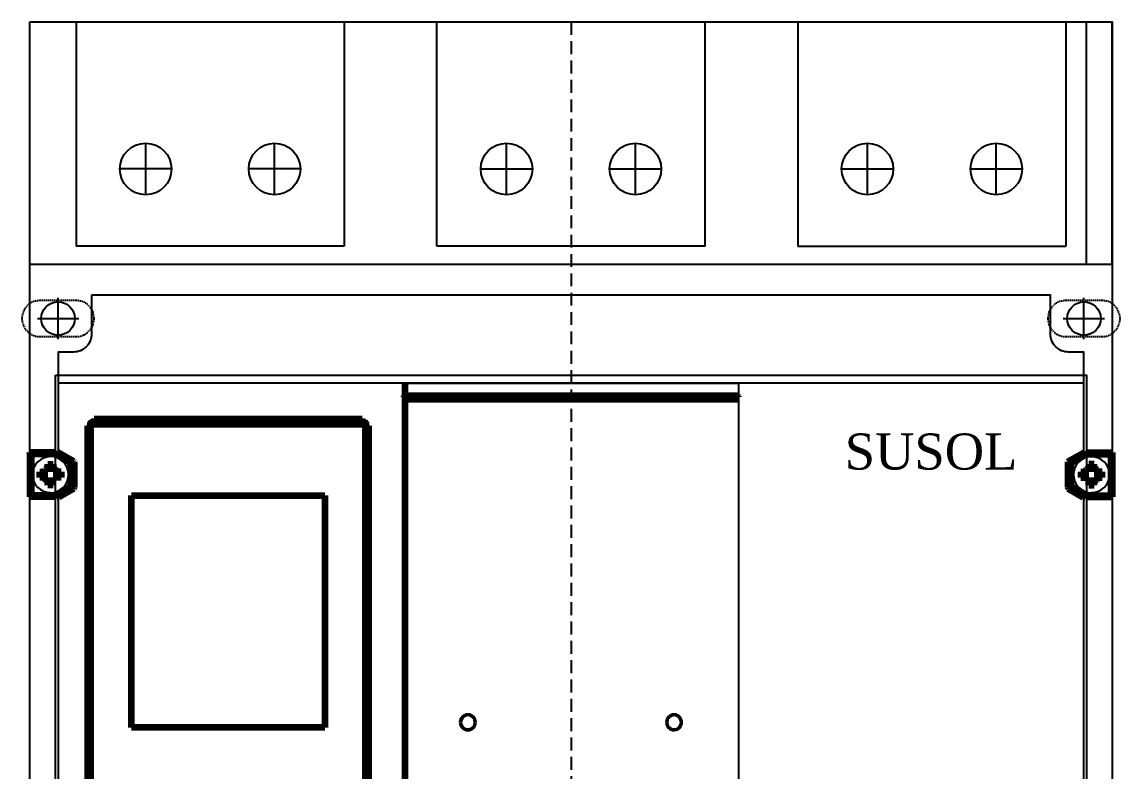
# Model space of a CAD drawing. Header units: millimetres. Extents: x 1683 to 1896, y 0 to 327.
# Drawn here: x 1683.3 to 1896.3, y 181.8 to 327 of the extents above; entities that cross this region are included whole.
import ezdxf

# ---------------------------------------------------------------- set-up
doc = ezdxf.new("R2010")
doc.units = ezdxf.units.MM
doc.linetypes.add('ACAD_ISO02W100', pattern=[15, 12, -3])
doc.linetypes.add('HIDDEN', pattern=[0.375, 0.25, -0.125])
doc.layers.add('8', color=140, linetype='ACAD_ISO02W100')
doc.layers.add('at_Entity', color=7, linetype='Continuous')
doc.styles.add('vntime', font='txt')

# ---------------------------------------------------------------- blocks, each defined once
blk = doc.blocks.new('12')
for p, q in [((9287.5, -5820.02), (9497.5, -5820.02)), ((9287.5, -5820.02), (9497.5, -5820.02)), ((9310, -5853.52), (9310, -5843.52)), ((9335, -5853.52), (9335, -5843.52)), ((9380, -5853.52), (9380, -5843.52)), ((9405, -5853.52), (9405, -5843.52)), ((9450, -5853.52), (9450, -5843.52)), ((9475, -5853.52), (9475, -5843.52)), ((9315, -5848.52), (9305, -5848.52)), ((9340, -5848.52), (9330, -5848.52)), ((9375, -5848.52), (9385, -5848.52)), ((9400, -5848.52), (9410, -5848.52)), ((9445, -5848.52), (9455, -5848.52)), ((9470, -5848.52), (9480, -5848.52)), ((9497.5, -5867.02), (9287.5, -5867.02)), ((9492, -5890.02), (9293, -5890.02))]:
    blk.add_line(p, q)
at = {"color": 1, "ltscale": 10}
for p, q in [((9296.5, -5820.02), (9296.5, -5863.52)), ((9348.5, -5820.02), (9348.5, -5863.52)), ((9366.5, -5863.52), (9366.5, -5820.02)), ((9418.5, -5863.52), (9418.5, -5820.02)), ((9436.5, -5820.02), (9436.5, -5863.52)), ((9488.5, -5820.02), (9488.5, -5863.52)), ((9348.5, -5863.52), (9296.5, -5863.52)), ((9418.5, -5863.52), (9366.5, -5863.52)), ((9436.5, -5863.52), (9488.5, -5863.52))]:
    blk.add_line(p, q, dxfattribs=at)
at = {"color": 7}
for p, q in [((9492.5, -5867.02), (9492.5, -5820.02)), ((9497.5, -5867.02), (9497.5, -5820.02))]:
    blk.add_line(p, q, dxfattribs=at)
at = {"color": 3}
for p, q in [((9293, -5881.52), (9293, -5873.52)), ((9492, -5881.52), (9492, -5873.52)), ((9289, -5877.52), (9297, -5877.52)), ((9488, -5877.52), (9496, -5877.52))]:
    blk.add_line(p, q, dxfattribs=at)
for points in [[(9287.5, -5820.02), (9497.5, -5820.02), (9497.5, -6147.02), (9287.5, -6147.02)], [(9360.01, -5890.02), (9425.01, -5890.02), (9425.01, -6086.52), (9360.01, -6086.52)]]:
    blk.add_lwpolyline(points, close=True)
at = {"color": 4, "linetype": 'HIDDEN'}
for points in [[(9286, -5877.52), (9286, -5877.52, 0.414214), (9289.5, -5881.02), (9296.5, -5881.02, 0.414214), (9300, -5877.52), (9300, -5877.52, 0.414214), (9296.5, -5874.02), (9289.5, -5874.02, 0.414214)], [(9485, -5877.52), (9485, -5877.52, 0.414214), (9488.5, -5881.02), (9495.5, -5881.02, 0.414214), (9499, -5877.52), (9499, -5877.52, 0.414214), (9495.5, -5874.02), (9488.5, -5874.02, 0.414214)]]:
    blk.add_lwpolyline(points, format="xyb", close=True, dxfattribs=at)
for points in [[(9299.5, -5873.02), (9299.5, -5880.52, -0.414214), (9296, -5884.02), (9293, -5884.02), (9293, -5903.5)], [(9492, -5903.5), (9492, -5884.02), (9489, -5884.02, -0.414214), (9485.5, -5880.52), (9485.5, -5873.02), (9299.5, -5873.02)]]:
    blk.add_lwpolyline(points, format="xyb")
at = {"color": 3}
blk.add_lwpolyline([(9292.5, -5888.52), (9492.5, -5888.52), (9492.5, -6087.52), (9292.5, -6087.52)], close=True, dxfattribs=at)
for points in [[(9293, -5912.15), (9293, -6010.49)], [(9492, -6010.49), (9492, -5912.15)]]:
    blk.add_lwpolyline(points)
for centre in [(9310, -5848.52), (9310, -5848.52), (9335, -5848.52), (9335, -5848.52), (9380, -5848.52), (9380, -5848.52), (9405, -5848.52), (9405, -5848.52), (9450, -5848.52), (9450, -5848.52), (9475, -5848.52), (9475, -5848.52)]:
    blk.add_circle(centre, 5)
at = {"color": 7}
for centre in [(9293, -5877.52), (9492, -5877.52)]:
    blk.add_circle(centre, 3.25, dxfattribs=at)
at = {"layer": '8', "color": 3, "linetype": 'HIDDEN', "ltscale": 10}
blk.add_line((9392.5, -5820.02), (9392.5, -6147.02), dxfattribs=at)
at = {"layer": 'at_Entity', "color": 0, "lineweight": 140}
for p, q in [((9360.3, -5969.52), (9360.3, -5890.02)), ((9360.03, -5892.64), (9360.01, -5892.67)), ((9360.01, -5892.67), (9360.01, -5892.69)), ((9360.01, -5892.69), (9360.01, -5892.72)), ((9425.01, -5893.21), (9360.01, -5893.21)), ((9360.04, -5892.62), (9360.03, -5892.64)), ((9360.07, -5892.59), (9360.04, -5892.62)), ((9360.09, -5892.57), (9360.07, -5892.59)), ((9360.12, -5892.55), (9360.09, -5892.57)), ((9360.15, -5892.53), (9360.12, -5892.55)), ((9360.19, -5892.53), (9360.15, -5892.53)), ((9360.22, -5892.52), (9360.19, -5892.53)), ((9360.26, -5892.51), (9360.22, -5892.52)), ((9360.3, -5892.51), (9360.26, -5892.51)), ((9424.7, -5892.51), (9360.3, -5892.51)), ((9424.7, -5892.51), (9424.74, -5892.51)), ((9424.74, -5892.51), (9424.78, -5892.52)), ((9424.78, -5892.52), (9424.82, -5892.53)), ((9424.82, -5892.53), (9424.86, -5892.53)), ((9424.86, -5892.53), (9424.88, -5892.55)), ((9424.88, -5892.55), (9424.92, -5892.57)), ((9424.92, -5892.57), (9424.94, -5892.59)), ((9424.94, -5892.59), (9424.96, -5892.62)), ((9424.96, -5892.62), (9424.98, -5892.64)), ((9424.98, -5892.64), (9425, -5892.67)), ((9425, -5892.67), (9425, -5892.69)), ((9425, -5892.69), (9425.01, -5892.72)), ((9299.75, -5897.8), (9352.25, -5897.8)), ((9300, -5897.31), (9300, -5897)), ((9352, -5897), (9300, -5897)), ((9352, -5897.31), (9300, -5897.31)), ((9352, -5897.31), (9352, -5897)), ((9298.7, -5898.3), (9298.7, -6078.48)), ((9299.01, -5898.3), (9298.7, -5898.3)), ((9299.01, -5898.3), (9299.01, -6078.48)), ((9299.25, -6077.78), (9299.25, -5898.3)), ((9299.36, -5999.1), (9299.36, -5898.21)), ((9299.56, -5898), (9352.45, -5898)), ((9352.65, -5999.1), (9352.65, -5898.21)), ((9352.76, -6077.78), (9352.76, -5898.3)), ((9353, -6078.48), (9353, -5898.3)), ((9353, -5898.3), (9353.3, -5898.3)), ((9353.3, -6078.48), (9353.3, -5898.3)), ((9287.5, -5903.49), (9287.5, -5912.09)), ((9287.5, -5903.49), (9287.5, -5903.52)), ((9287.5, -5903.52), (9287.51, -5903.55)), ((9287.51, -5903.55), (9287.51, -5903.58)), ((9287.51, -5903.58), (9287.52, -5903.61)), ((9292.26, -5903.49), (9287.52, -5903.49)), ((9287.53, -5903.52), (9287.52, -5903.49)), ((9287.52, -5903.61), (9287.53, -5903.63)), ((9287.53, -5903.56), (9287.53, -5903.52)), ((9287.54, -5903.59), (9287.53, -5903.56)), ((9287.53, -5903.63), (9287.55, -5903.66)), ((9287.56, -5903.61), (9287.54, -5903.59)), ((9287.55, -5903.66), (9287.57, -5903.68)), ((9287.57, -5903.64), (9287.56, -5903.61)), ((9287.59, -5903.67), (9287.57, -5903.64)), ((9287.57, -5903.68), (9287.59, -5903.69)), ((9287.61, -5903.7), (9287.59, -5903.67)), ((9287.59, -5903.69), (9287.61, -5903.71)), ((9287.63, -5903.72), (9287.61, -5903.7)), ((9287.61, -5903.71), (9287.63, -5903.73)), ((9287.65, -5903.73), (9287.63, -5903.72)), ((9287.63, -5903.73), (9287.66, -5903.75)), ((9287.68, -5903.74), (9287.65, -5903.73)), ((9287.66, -5903.75), (9287.68, -5903.76)), ((9287.7, -5903.76), (9287.68, -5903.74)), ((9287.68, -5903.76), (9287.71, -5903.77)), ((9287.72, -5903.78), (9287.7, -5903.76)), ((9287.71, -5903.77), (9287.74, -5903.78)), ((9287.75, -5903.78), (9287.72, -5903.78)), ((9287.74, -5903.78), (9287.77, -5903.79)), ((9287.77, -5903.79), (9287.75, -5903.78)), ((9287.77, -5903.79), (9287.81, -5903.79)), ((9287.8, -5903.79), (9287.77, -5903.79)), ((9287.83, -5903.79), (9287.8, -5903.79)), ((9287.81, -5903.79), (9287.81, -5911.8)), ((9292.26, -5903.79), (9287.83, -5903.79)), ((9292.26, -5903.79), (9292.26, -5903.49)), ((9292.35, -5903.72), (9292.87, -5903.43)), ((9295.36, -5905.45), (9292.35, -5903.72)), ((9292.65, -5903.89), (9292.97, -5903.71)), ((9296.09, -5905.25), (9292.87, -5903.43)), ((9295.7, -5905.25), (9292.97, -5903.71)), ((9488.91, -5905.25), (9492.14, -5903.43)), ((9489.3, -5905.25), (9492.03, -5903.71)), ((9489.64, -5905.45), (9492.65, -5903.72)), ((9492.35, -5903.89), (9492.03, -5903.71)), ((9492.65, -5903.72), (9492.14, -5903.43)), ((9492.74, -5903.79), (9492.74, -5903.49)), ((9492.74, -5903.49), (9497.48, -5903.49)), ((9492.74, -5903.79), (9497.17, -5903.79)), ((9497.17, -5903.79), (9497.2, -5903.79)), ((9497.2, -5903.79), (9497.2, -5911.8)), ((9497.23, -5903.79), (9497.2, -5903.79)), ((9497.2, -5903.79), (9497.23, -5903.79)), ((9497.26, -5903.78), (9497.23, -5903.79)), ((9497.23, -5903.79), (9497.25, -5903.78)), ((9497.25, -5903.78), (9497.28, -5903.78)), ((9497.29, -5903.77), (9497.26, -5903.78)), ((9497.28, -5903.78), (9497.3, -5903.76)), ((9497.32, -5903.76), (9497.29, -5903.77)), ((9497.3, -5903.76), (9497.33, -5903.74)), ((9497.34, -5903.75), (9497.32, -5903.76)), ((9497.33, -5903.74), (9497.35, -5903.73)), ((9497.37, -5903.73), (9497.34, -5903.75)), ((9497.35, -5903.73), (9497.37, -5903.72)), ((9497.37, -5903.72), (9497.39, -5903.7)), ((9497.39, -5903.71), (9497.37, -5903.73)), ((9497.39, -5903.7), (9497.42, -5903.67)), ((9497.41, -5903.69), (9497.39, -5903.71)), ((9497.43, -5903.68), (9497.41, -5903.69)), ((9497.42, -5903.67), (9497.43, -5903.64)), ((9497.43, -5903.64), (9497.44, -5903.61)), ((9497.45, -5903.66), (9497.43, -5903.68)), ((9497.44, -5903.61), (9497.46, -5903.59)), ((9497.47, -5903.63), (9497.45, -5903.66)), ((9497.46, -5903.59), (9497.47, -5903.56)), ((9497.47, -5903.56), (9497.48, -5903.52)), ((9497.48, -5903.61), (9497.47, -5903.63)), ((9497.48, -5903.52), (9497.48, -5903.49)), ((9497.49, -5903.58), (9497.48, -5903.61)), ((9497.5, -5903.55), (9497.49, -5903.58)), ((9497.5, -5903.49), (9497.5, -5912.09)), ((9497.5, -5903.49), (9497.5, -5903.52)), ((9497.5, -5903.52), (9497.5, -5903.55)), ((9291.02, -5906.46), (9290.75, -5906.6)), ((9291.02, -5907.27), (9291.02, -5905.74)), ((9291.02, -5905.74), (9292.05, -5905.74)), ((9292.05, -5905.74), (9292.05, -5907.27)), ((9292.31, -5906.59), (9292.05, -5906.46)), ((9295.36, -5905.45), (9295.7, -5905.25)), ((9295.51, -5905.71), (9295.85, -5905.51)), ((9295.51, -5909.87), (9295.51, -5905.71)), ((9295.85, -5905.51), (9295.85, -5910.07)), ((9296.15, -5905.51), (9295.85, -5905.51)), ((9296.09, -5905.25), (9296.09, -5905.25)), ((9296.09, -5905.25), (9296.11, -5905.28)), ((9296.11, -5905.28), (9296.12, -5905.3)), ((9296.12, -5905.3), (9296.13, -5905.33)), ((9296.13, -5905.33), (9296.13, -5905.35)), ((9296.13, -5905.35), (9296.14, -5905.38)), ((9296.14, -5905.38), (9296.15, -5905.41)), ((9296.15, -5905.41), (9296.15, -5905.45)), ((9296.15, -5905.45), (9296.15, -5905.48)), ((9296.15, -5905.48), (9296.15, -5905.51)), ((9296.15, -5905.51), (9296.15, -5910.07)), ((9488.86, -5905.38), (9488.85, -5905.41)), ((9488.85, -5905.41), (9488.85, -5905.45)), ((9488.85, -5905.45), (9488.85, -5905.48)), ((9488.85, -5905.48), (9488.85, -5905.51)), ((9488.85, -5905.51), (9488.85, -5910.07)), ((9488.85, -5905.51), (9489.15, -5905.51)), ((9488.87, -5905.35), (9488.86, -5905.38)), ((9488.88, -5905.3), (9488.87, -5905.33)), ((9488.87, -5905.33), (9488.87, -5905.35)), ((9488.89, -5905.28), (9488.88, -5905.3)), ((9488.91, -5905.25), (9488.89, -5905.28)), ((9488.91, -5905.25), (9488.91, -5905.25)), ((9489.15, -5905.51), (9489.15, -5910.07)), ((9489.49, -5905.71), (9489.15, -5905.51)), ((9489.64, -5905.45), (9489.3, -5905.25)), ((9489.49, -5909.87), (9489.49, -5905.71)), ((9492.69, -5906.59), (9492.95, -5906.46)), ((9492.95, -5905.74), (9492.95, -5907.27)), ((9493.99, -5905.74), (9492.95, -5905.74)), ((9493.99, -5907.27), (9493.99, -5905.74)), ((9493.99, -5906.46), (9494.25, -5906.6)), ((9289.47, -5908.31), (9289.47, -5907.27)), ((9289.47, -5907.27), (9291.02, -5907.27)), ((9291.02, -5908.31), (9289.47, -5908.31)), ((9290.34, -5907.02), (9290.21, -5907.27)), ((9290.21, -5908.31), (9290.34, -5908.57)), ((9290.5, -5906.8), (9290.34, -5907.02)), ((9290.34, -5908.57), (9290.55, -5908.83)), ((9290.75, -5906.6), (9290.5, -5906.8)), ((9291.02, -5909.84), (9291.02, -5908.31)), ((9293.58, -5907.27), (9292.05, -5907.27)), ((9292.05, -5909.84), (9292.05, -5908.31)), ((9293.58, -5908.31), (9292.05, -5908.31)), ((9292.52, -5906.75), (9292.31, -5906.59)), ((9292.72, -5907.01), (9292.52, -5906.75)), ((9292.85, -5907.27), (9292.72, -5907.01)), ((9293.58, -5907.27), (9293.58, -5908.31)), ((9491.42, -5907.27), (9491.42, -5908.31)), ((9491.42, -5907.27), (9492.95, -5907.27)), ((9491.42, -5908.31), (9492.95, -5908.31)), ((9492.15, -5907.27), (9492.28, -5907.01)), ((9492.28, -5907.01), (9492.48, -5906.75)), ((9492.48, -5906.75), (9492.69, -5906.59)), ((9492.95, -5909.84), (9492.95, -5908.31)), ((9495.53, -5907.27), (9493.99, -5907.27)), ((9493.99, -5909.84), (9493.99, -5908.31)), ((9493.99, -5908.31), (9495.53, -5908.31)), ((9494.25, -5906.6), (9494.51, -5906.8)), ((9494.66, -5908.57), (9494.46, -5908.83)), ((9494.51, -5906.8), (9494.66, -5907.02)), ((9494.66, -5907.02), (9494.79, -5907.27)), ((9494.79, -5908.31), (9494.66, -5908.57)), ((9495.53, -5908.31), (9495.53, -5907.27)), ((9290.55, -5908.83), (9290.76, -5908.99)), ((9290.76, -5908.99), (9291.02, -5909.12)), ((9292.05, -5909.84), (9291.02, -5909.84)), ((9292.36, -5911.86), (9295.36, -5910.13)), ((9295.7, -5910.32), (9293, -5911.88)), ((9296.05, -5910.47), (9293.15, -5912.15)), ((9295.7, -5910.32), (9295.36, -5910.13)), ((9295.85, -5910.07), (9295.51, -5909.87)), ((9296.15, -5910.07), (9295.85, -5910.07)), ((9296.12, -5910.26), (9296.05, -5910.47)), ((9296.08, -5910.36), (9296.07, -5910.37)), ((9296.09, -5910.34), (9296.08, -5910.35)), ((9296.08, -5910.35), (9296.08, -5910.36)), ((9296.1, -5910.31), (9296.09, -5910.33)), ((9296.09, -5910.33), (9296.09, -5910.34)), ((9296.11, -5910.29), (9296.1, -5910.31)), ((9296.13, -5910.24), (9296.12, -5910.26)), ((9296.14, -5910.2), (9296.13, -5910.22)), ((9296.13, -5910.22), (9296.13, -5910.24)), ((9296.15, -5910.16), (9296.14, -5910.18)), ((9296.14, -5910.18), (9296.14, -5910.2)), ((9296.15, -5910.07), (9296.15, -5910.09)), ((9296.15, -5910.09), (9296.15, -5910.11)), ((9296.15, -5910.11), (9296.15, -5910.14)), ((9296.15, -5910.14), (9296.15, -5910.16)), ((9488.85, -5910.07), (9489.15, -5910.07)), ((9488.85, -5910.07), (9488.85, -5910.09)), ((9488.85, -5910.09), (9488.85, -5910.11)), ((9488.85, -5910.11), (9488.85, -5910.14)), ((9488.85, -5910.14), (9488.85, -5910.16)), ((9488.85, -5910.16), (9488.86, -5910.18)), ((9488.86, -5910.18), (9488.87, -5910.2)), ((9488.87, -5910.2), (9488.87, -5910.22)), ((9488.87, -5910.22), (9488.88, -5910.24)), ((9488.88, -5910.24), (9488.88, -5910.26)), ((9488.88, -5910.26), (9488.95, -5910.47)), ((9488.89, -5910.29), (9488.9, -5910.31)), ((9488.9, -5910.31), (9488.91, -5910.33)), ((9488.91, -5910.33), (9488.91, -5910.34)), ((9488.91, -5910.34), (9488.92, -5910.35)), ((9488.92, -5910.35), (9488.92, -5910.36)), ((9488.92, -5910.36), (9488.93, -5910.37)), ((9488.95, -5910.47), (9491.86, -5912.15)), ((9489.15, -5910.07), (9489.49, -5909.87)), ((9489.3, -5910.32), (9489.64, -5910.13)), ((9489.3, -5910.32), (9492, -5911.88)), ((9492.65, -5911.86), (9489.64, -5910.13)), ((9492.95, -5909.84), (9493.99, -5909.84)), ((9494.24, -5908.99), (9493.99, -5909.12)), ((9494.46, -5908.83), (9494.24, -5908.99)), ((9287.51, -5912), (9287.5, -5912.04)), ((9287.5, -5912.04), (9287.5, -5912.06)), ((9287.5, -5912.06), (9287.5, -5912.09)), ((9287.52, -5911.98), (9287.51, -5912)), ((9287.53, -5911.96), (9287.52, -5911.98)), ((9287.53, -5912.06), (9287.52, -5912.09)), ((9292.26, -5912.09), (9287.52, -5912.09)), ((9287.55, -5911.93), (9287.53, -5911.96)), ((9287.54, -5911.99), (9287.53, -5912.03)), ((9287.53, -5912.03), (9287.53, -5912.06)), ((9287.56, -5911.96), (9287.54, -5911.99)), ((9287.57, -5911.9), (9287.55, -5911.93)), ((9287.57, -5911.93), (9287.56, -5911.96)), ((9287.59, -5911.88), (9287.57, -5911.9)), ((9287.59, -5911.91), (9287.57, -5911.93)), ((9287.61, -5911.86), (9287.59, -5911.88)), ((9287.61, -5911.88), (9287.59, -5911.91)), ((9287.63, -5911.85), (9287.61, -5911.86)), ((9287.63, -5911.86), (9287.61, -5911.88)), ((9287.66, -5911.83), (9287.63, -5911.85)), ((9287.65, -5911.85), (9287.63, -5911.86)), ((9287.68, -5911.84), (9287.65, -5911.85)), ((9287.68, -5911.82), (9287.66, -5911.83)), ((9287.71, -5911.81), (9287.68, -5911.82)), ((9287.7, -5911.82), (9287.68, -5911.84)), ((9287.72, -5911.81), (9287.7, -5911.82)), ((9287.74, -5911.8), (9287.71, -5911.81)), ((9287.75, -5911.8), (9287.72, -5911.81)), ((9287.77, -5911.8), (9287.74, -5911.8)), ((9287.77, -5911.8), (9287.75, -5911.8)), ((9287.81, -5911.8), (9287.77, -5911.8)), ((9287.8, -5911.8), (9287.77, -5911.8)), ((9287.83, -5911.8), (9287.8, -5911.8)), ((9292.26, -5911.8), (9287.83, -5911.8)), ((9292.26, -5912.09), (9292.26, -5911.8)), ((9292.85, -5912.15), (9292.36, -5911.86)), ((9293, -5911.88), (9292.65, -5911.69)), ((9293.15, -5912.15), (9292.85, -5912.15)), ((9307.25, -5956.81), (9307.25, -5911.81)), ((9307.25, -5911.81), (9344.75, -5911.81)), ((9344.75, -5911.81), (9344.75, -5956.81)), ((9491.86, -5912.15), (9492.16, -5912.15)), ((9492, -5911.88), (9492.35, -5911.69)), ((9492.16, -5912.15), (9492.65, -5911.86)), ((9492.74, -5912.09), (9492.74, -5911.8)), ((9492.74, -5911.8), (9497.17, -5911.8)), ((9492.74, -5912.09), (9497.48, -5912.09)), ((9497.17, -5911.8), (9497.2, -5911.8)), ((9497.2, -5911.8), (9497.23, -5911.8)), ((9497.2, -5911.8), (9497.23, -5911.8)), ((9497.23, -5911.8), (9497.27, -5911.8)), ((9497.23, -5911.8), (9497.25, -5911.8)), ((9497.25, -5911.8), (9497.28, -5911.81)), ((9497.27, -5911.8), (9497.29, -5911.81)), ((9497.28, -5911.81), (9497.3, -5911.82)), ((9497.29, -5911.81), (9497.32, -5911.82)), ((9497.3, -5911.82), (9497.33, -5911.84)), ((9497.32, -5911.82), (9497.34, -5911.83)), ((9497.33, -5911.84), (9497.35, -5911.85)), ((9497.34, -5911.83), (9497.37, -5911.85)), ((9497.35, -5911.85), (9497.37, -5911.86)), ((9497.37, -5911.85), (9497.39, -5911.86)), ((9497.37, -5911.86), (9497.39, -5911.88)), ((9497.39, -5911.86), (9497.41, -5911.88)), ((9497.39, -5911.88), (9497.42, -5911.91)), ((9497.41, -5911.88), (9497.43, -5911.9)), ((9497.42, -5911.91), (9497.43, -5911.93)), ((9497.43, -5911.9), (9497.46, -5911.93)), ((9497.43, -5911.93), (9497.44, -5911.96)), ((9497.44, -5911.96), (9497.46, -5911.99)), ((9497.46, -5911.93), (9497.47, -5911.96)), ((9497.46, -5911.99), (9497.47, -5912.03)), ((9497.47, -5911.96), (9497.48, -5911.98)), ((9497.47, -5912.03), (9497.48, -5912.06)), ((9497.48, -5911.98), (9497.49, -5912)), ((9497.48, -5912.06), (9497.48, -5912.09)), ((9497.49, -5912), (9497.5, -5912.04)), ((9497.5, -5912.04), (9497.5, -5912.06)), ((9497.5, -5912.06), (9497.5, -5912.09)), ((9344.75, -5956.81), (9307.25, -5956.81))]:
    blk.add_line(p, q, dxfattribs=at)
at = {"layer": 'at_Entity', "color": 0}
for centre, radius, start, end in [((9300, -5898.3), 1.3, 90, 180), ((9300, -5898.3), 0.996, 90, 180), ((9299.75, -5898.3), 0.501, 90, 180), ((9352, -5898.3), 1.3, 360, 90), ((9352, -5898.3), 0.999, 360, 90), ((9352.25, -5898.3), 0.502, 360, 90), ((9291.52, -5907.79), 3.49, 90, 180), ((9291.52, -5907.79), 3.5, 360, 90), ((9493.48, -5907.79), 3.5, 90, 180), ((9493.48, -5907.79), 3.49, 360, 90), ((9291.52, -5907.79), 3.49, 180, 270), ((9291.52, -5907.79), 3.5, 270, 0), ((9291.5, -5907.72), 1.48, 291.3369, 336.5869), ((9493.48, -5907.79), 3.5, 180, 270), ((9493.5, -5907.72), 1.48, 203.4131, 248.6631), ((9493.48, -5907.79), 3.49, 270, 0), ((9372.5, -5955.8), 1.6, 90, 180), ((9372.5, -5955.8), 1.3, 90, 180), ((9372.5, -5955.8), 1.6, 360, 90), ((9372.5, -5955.8), 1.3, 360, 90), ((9412.5, -5955.8), 1.6, 90, 180), ((9412.5, -5955.8), 1.3, 90, 180), ((9412.5, -5955.8), 1.59, 360, 90), ((9412.5, -5955.8), 1.3, 360, 90), ((9372.5, -5955.8), 1.6, 180, 270), ((9372.5, -5955.8), 1.3, 180, 270), ((9372.5, -5955.8), 1.3, 270, 0), ((9372.5, -5955.8), 1.6, 270, 0), ((9412.5, -5955.8), 1.6, 180, 270), ((9412.5, -5955.8), 1.3, 180, 270), ((9412.5, -5955.8), 1.3, 270, 0), ((9412.5, -5955.8), 1.59, 270, 0)]:
    blk.add_arc(centre, radius, start, end, dxfattribs=at)
at = {"insert": (9479.09, -5899.8), "char_height": 7, "width": 1876.4375, "attachment_point": 3, "style": 'vntime'}
blk.add_mtext('SUSOL', dxfattribs=at)

msp = doc.modelspace()

# ---------------------------------------------------------------- block references
msp.add_blockref('12', (-7602.65, 6147.02))

doc.saveas('drawing.dxf')
